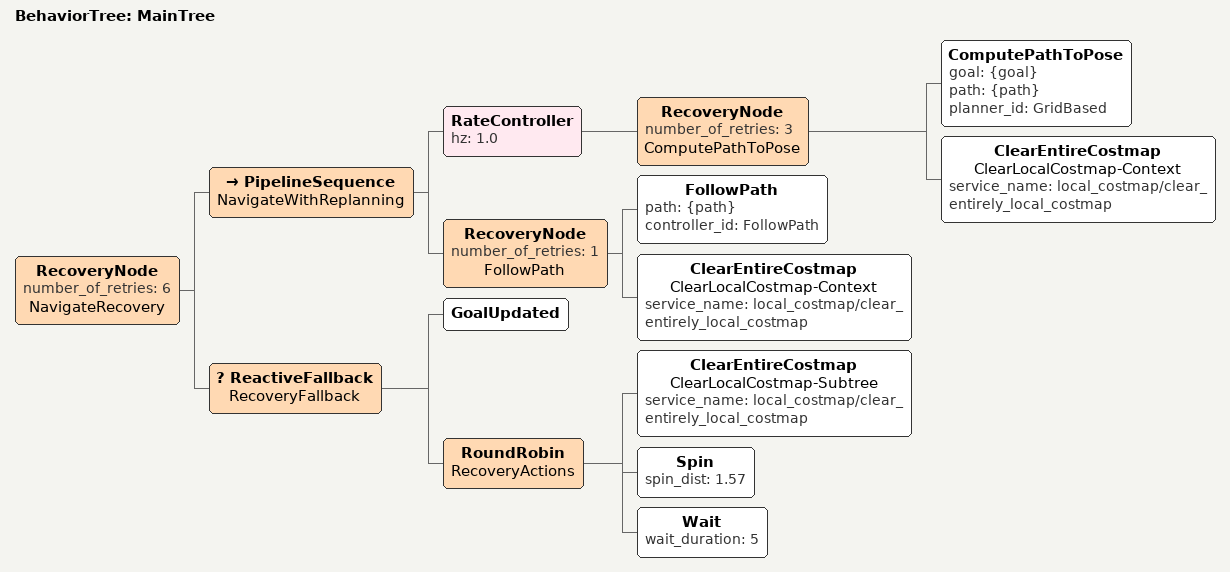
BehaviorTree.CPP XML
<root main_tree_to_execute="MainTree">
  <BehaviorTree ID="MainTree">
    <RecoveryNode number_of_retries="6" name="NavigateRecovery">
      <PipelineSequence name="NavigateWithReplanning">
        <RateController hz="1.0">
          <RecoveryNode number_of_retries="3" name="ComputePathToPose">
            <ComputePathToPose goal="{goal}" path="{path}" planner_id="GridBased"/>
            <ClearEntireCostmap name="ClearLocalCostmap-Context" service_name="local_costmap/clear_entirely_local_costmap"/>
          </RecoveryNode>
        </RateController>
        <RecoveryNode number_of_retries="1" name="FollowPath">
          <FollowPath path="{path}" controller_id="FollowPath"/>
          <ClearEntireCostmap name="ClearLocalCostmap-Context" service_name="local_costmap/clear_entirely_local_costmap"/>
        </RecoveryNode>
      </PipelineSequence>
      <ReactiveFallback name="RecoveryFallback">
        <GoalUpdated/>
        <RoundRobin name="RecoveryActions">
          <ClearEntireCostmap name="ClearLocalCostmap-Subtree" service_name="local_costmap/clear_entirely_local_costmap"/>
          <Spin spin_dist="1.57"/>
          <Wait wait_duration="5"/>
        </RoundRobin>
      </ReactiveFallback>
    </RecoveryNode>
  </BehaviorTree>
</root>
